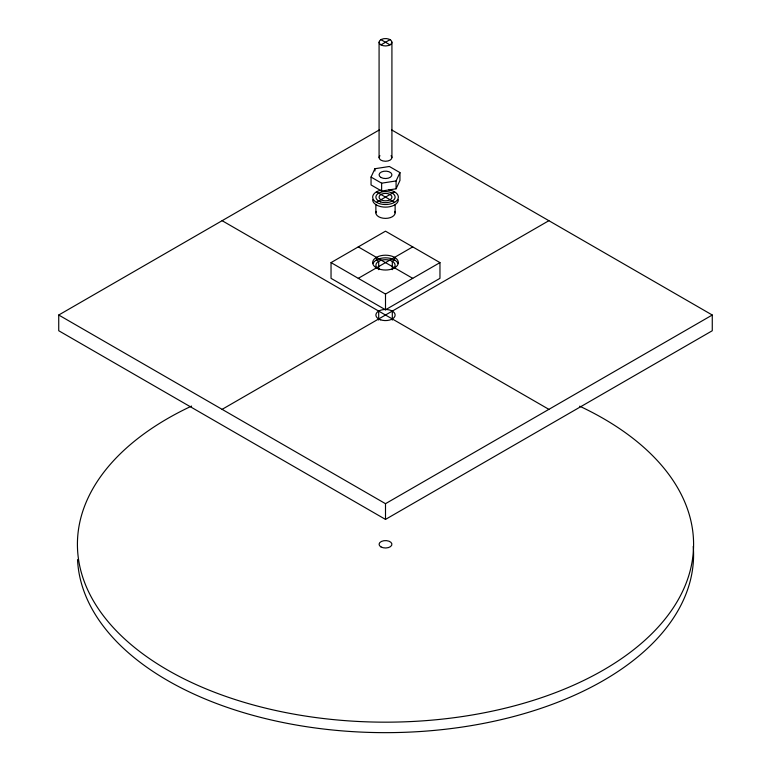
<?xml version="1.0" encoding="UTF-8"?>
<svg xmlns="http://www.w3.org/2000/svg" width="771" height="771" viewBox="0 0 771 771"><rect width="100%" height="100%" fill="white"/><g stroke="black" fill="none" stroke-linecap="round" stroke-linejoin="round"><path stroke-width="1.16" d="M371.044 177.07L374.918 168.724L389.374 166.488L399.956 172.598L399.956 180.462L396.082 188.808L381.626 191.044L371.044 184.934L371.044 177.07L381.626 183.18L396.082 180.944L399.956 172.598M380.961 44.872A6.419 3.701 0 0 0 391.697 43.215A6.419 3.701 0 0 0 383.842 38.675A6.419 3.701 0 0 0 380.961 44.872L390.039 39.639M391.745 129.971L712.269 315.021L712.269 330.74L385.5 519.403L58.731 330.74L58.731 315.021L379.255 129.971M376.421 202.349L394.579 191.863M331.038 262.612L385.5 231.175L439.962 262.612L439.962 278.341L385.5 309.778L331.038 278.341L331.038 262.612L385.5 294.059L439.962 262.612M358.274 278.341L412.726 246.893M222.115 409.353L548.885 220.689M58.731 315.021L385.5 503.685L712.269 315.021M380.961 39.639L390.039 44.872M376.421 191.863L394.579 202.349M358.274 246.893L412.726 278.341M222.115 220.689L548.885 409.353M396.082 180.944L396.082 188.808M395.128 204.488L395.128 212.835M394.579 257.379L394.579 260L392.304 261.302A9.628 5.561 0 0 0 378.696 261.302L376.421 260L376.421 257.379M392.304 269.648L392.304 261.302A9.628 5.561 0 0 1 392.304 269.166M392.304 311.089L392.304 320.071M391.919 42.251L391.919 157.544M385.5 294.059L385.5 309.778M385.5 503.685L385.5 519.403M381.626 183.18L381.626 191.044M379.081 42.251L379.081 157.544M378.696 269.648L378.696 261.302A9.628 5.561 0 0 0 378.696 269.166M378.696 311.089L378.696 320.071M375.872 204.488L375.872 212.835M374.918 168.724L374.918 170.969M693.235 546.408A308.082 177.87 0 0 1 396.92 732.527A308.082 177.87 0 0 1 77.534 559.601M579.676 406.201A308.082 177.87 0 0 1 610.651 665.71A308.082 177.87 0 0 1 160.108 665.556A308.082 177.87 0 0 1 191.594 406.076M373.097 263.316A12.837 7.411 0 0 1 385.5 257.822A12.837 7.411 0 0 1 397.903 263.316M394.8 211.389A9.628 5.561 0 0 1 385.5 218.386A9.628 5.561 0 0 1 376.2 211.389M388.825 189.945A12.837 7.411 0 0 1 396.227 201.183A12.837 7.411 0 0 1 375.429 201.703A12.837 7.411 0 0 1 381.115 190.148M398.337 199.728A12.837 7.411 0 0 1 385.5 207.139A12.837 7.411 0 0 1 372.663 199.728M391.061 155.694A6.419 3.701 0 0 1 385.5 161.255A6.419 3.701 0 0 1 379.939 155.694M381.086 194.417L380.036 195.169A6.419 3.701 0 0 0 380.835 199.65L382.137 200.267A6.419 3.701 0 0 0 389.914 199.805L390.964 199.053A6.419 3.701 0 0 0 390.165 194.562L388.863 193.955A6.419 3.701 0 0 0 381.086 194.417M380.961 546.918A6.419 3.701 0 0 0 391.697 545.261A6.419 3.701 0 0 0 383.842 540.722A6.419 3.701 0 0 0 380.961 546.918M380.961 177.455A6.419 3.701 0 0 0 391.697 175.798A6.419 3.701 0 0 0 383.842 171.258A6.419 3.701 0 0 0 380.961 177.455M380.691 319.84A9.628 5.561 0 0 0 395.128 315.021A9.628 5.561 0 0 0 380.691 310.212A9.628 5.561 0 0 0 380.691 319.84M379.081 269.031A12.837 7.411 0 0 0 398.337 262.612A12.837 7.411 0 0 0 379.081 256.194A12.837 7.411 0 0 0 379.081 269.031M380.691 201.925A9.628 5.561 0 0 0 395.128 197.106A9.628 5.561 0 0 0 380.691 192.297A9.628 5.561 0 0 0 380.691 201.925"/></g></svg>
